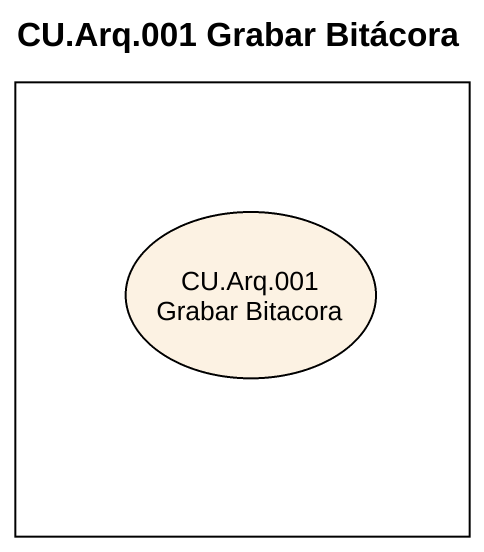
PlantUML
@startuml
title CU.Arq.001 Grabar Bitácora
rectangle " " as rectangle1 {
  usecase "CU.Arq.001 Grabar Bitacora" as CU_Arq_001_Grabar_Bitacora
}
@enduml
